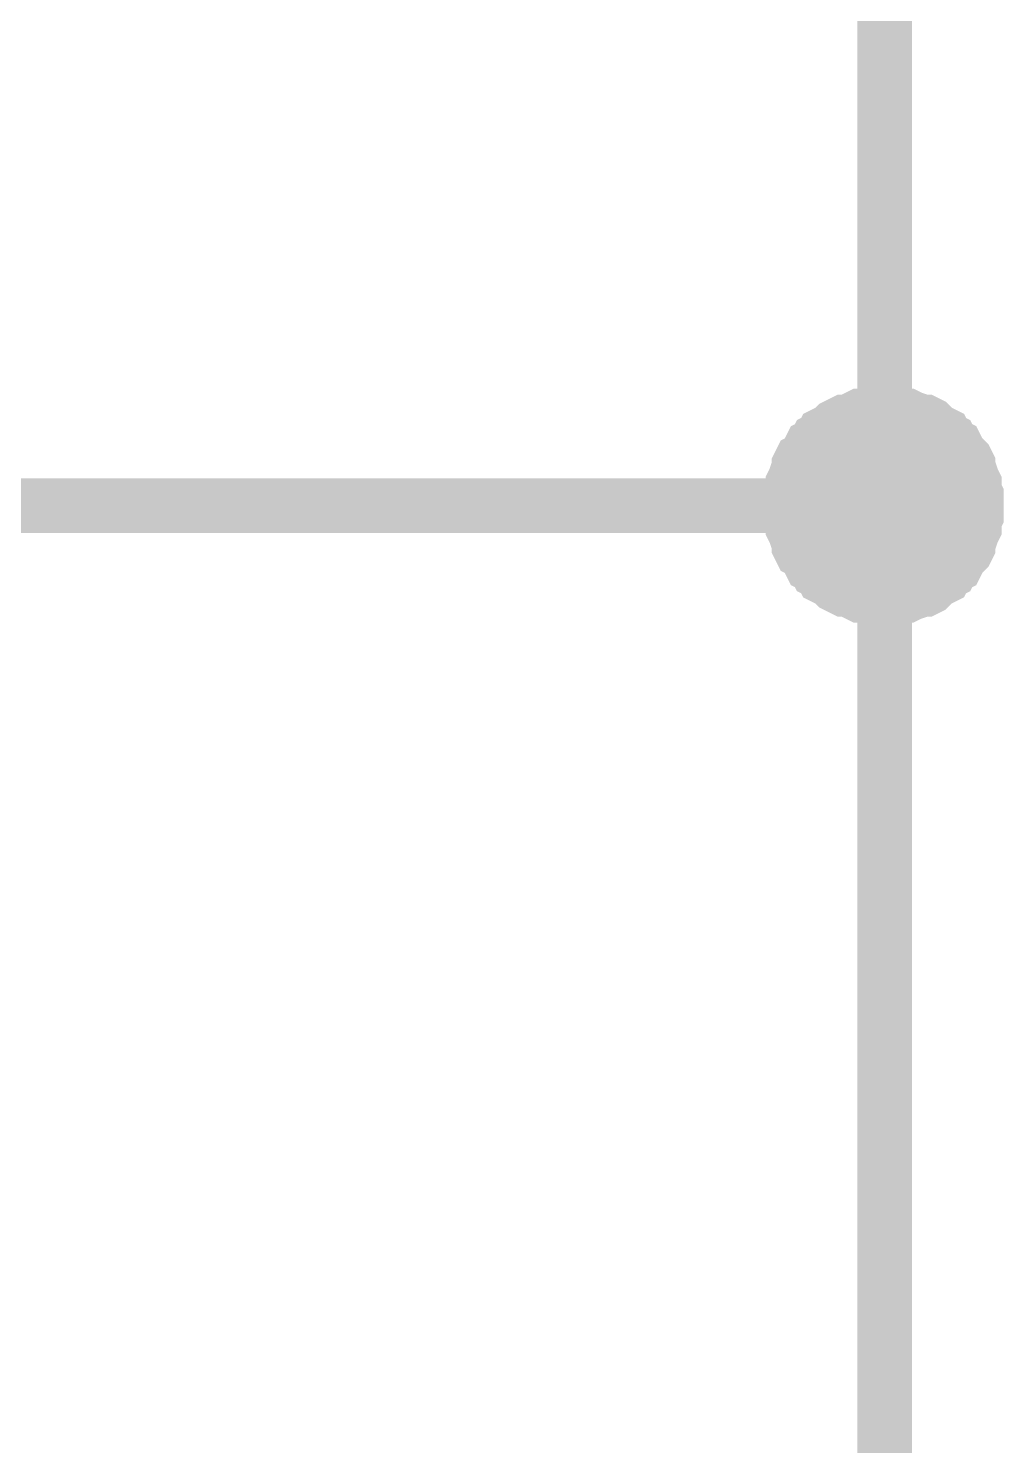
# Model space of a CAD drawing. Header units: inches. Extents: x 0 to 420, y 0 to 297.
# Drawn here: x 218.8 to 224.16, y 191.83 to 199.62 of the extents above; entities that cross this region are included whole.
import ezdxf

# ---------------------------------------------------------------- set-up
doc = ezdxf.new("R2010")
doc.units = ezdxf.units.IN
doc.layers.add('Sheet', color=255, linetype='Continuous')

msp = doc.modelspace()

# ---------------------------------------------------------------- linework, layer by layer
at = {"layer": 'Sheet'}
for points, const_width in [([(223.5058, 201.9918), (223.5058, 196.9955)], 0.2997), ([(222.9906, 196.9955), (222.9906, 197.0179), (222.9906, 197.0515), (223.0018, 197.0739), (223.0018, 197.0963), (223.0018, 197.1187), (223.013, 197.1411), (223.0242, 197.1748), (223.0354, 197.1972), (223.0354, 197.2196), (223.0466, 197.242), (223.069, 197.2532), (223.0802, 197.2756), (223.0914, 197.298), (223.1026, 197.3204), (223.125, 197.3316), (223.1362, 197.354), (223.1586, 197.3652), (223.1698, 197.3876), (223.1922, 197.3988), (223.2146, 197.41), (223.237, 197.4324), (223.2594, 197.4436), (223.2818, 197.4548), (223.3042, 197.4548), (223.3266, 197.466), (223.349, 197.4772), (223.3714, 197.4884), (223.405, 197.4884), (223.4274, 197.4884), (223.4498, 197.4996), (223.4834, 197.4996), (223.5058, 197.4996)], 0.2997), ([(222.9906, 196.9955), (222.9906, 197.0179), (222.9906, 197.0515), (223.0018, 197.0739), (223.0018, 197.0963), (223.0018, 197.1187), (223.013, 197.1411), (223.0242, 197.1748), (223.0354, 197.1972), (223.0354, 197.2196), (223.0466, 197.242), (223.069, 197.2532), (223.0802, 197.2756), (223.0914, 197.298), (223.1026, 197.3204), (223.125, 197.3316), (223.1362, 197.354), (223.1586, 197.3652), (223.1698, 197.3876), (223.1922, 197.3988), (223.2146, 197.41), (223.237, 197.4324), (223.2594, 197.4436), (223.2818, 197.4548), (223.3042, 197.4548), (223.3266, 197.466), (223.349, 197.4772), (223.3714, 197.4884), (223.405, 197.4884), (223.4274, 197.4884), (223.4498, 197.4996), (223.4834, 197.4996), (223.5058, 197.4996)], 0.2997), ([(222.9906, 196.9955), (222.9906, 197.0179), (222.9906, 197.0515), (223.0018, 197.0739), (223.0018, 197.0963), (223.0018, 197.1187), (223.013, 197.1411), (223.0242, 197.1748), (223.0354, 197.1972), (223.0354, 197.2196), (223.0466, 197.242), (223.069, 197.2532), (223.0802, 197.2756), (223.0914, 197.298), (223.1026, 197.3204), (223.125, 197.3316), (223.1362, 197.354), (223.1586, 197.3652), (223.1698, 197.3876), (223.1922, 197.3988), (223.2146, 197.41), (223.237, 197.4324), (223.2594, 197.4436), (223.2818, 197.4548), (223.3042, 197.4548), (223.3266, 197.466), (223.349, 197.4772), (223.3714, 197.4884), (223.405, 197.4884), (223.4274, 197.4884), (223.4498, 197.4996), (223.4834, 197.4996), (223.5058, 197.4996)], 0.2997), ([(222.9906, 196.9955), (222.9906, 197.0179), (222.9906, 197.0515), (223.0018, 197.0739), (223.0018, 197.0963), (223.0018, 197.1187), (223.013, 197.1411), (223.0242, 197.1748), (223.0354, 197.1972), (223.0354, 197.2196), (223.0466, 197.242), (223.069, 197.2532), (223.0802, 197.2756), (223.0914, 197.298), (223.1026, 197.3204), (223.125, 197.3316), (223.1362, 197.354), (223.1586, 197.3652), (223.1698, 197.3876), (223.1922, 197.3988), (223.2146, 197.41), (223.237, 197.4324), (223.2594, 197.4436), (223.2818, 197.4548), (223.3042, 197.4548), (223.3266, 197.466), (223.349, 197.4772), (223.3714, 197.4884), (223.405, 197.4884), (223.4274, 197.4884), (223.4498, 197.4996), (223.4834, 197.4996), (223.5058, 197.4996)], 0.2997), ([(223.5058, 197.4996), (223.5058, 197.4996)], 0.2997), ([(223.5058, 197.4996), (223.5282, 197.4996), (223.5618, 197.4996), (223.5842, 197.4884), (223.6065, 197.4884), (223.6289, 197.4884), (223.6513, 197.4772), (223.6849, 197.466), (223.7073, 197.4548), (223.7297, 197.4548), (223.7521, 197.4436), (223.7633, 197.4324), (223.7857, 197.41), (223.8081, 197.3988), (223.8305, 197.3876), (223.8417, 197.3652), (223.8641, 197.354), (223.8753, 197.3316), (223.8977, 197.3204), (223.9089, 197.298), (223.9201, 197.2756), (223.9425, 197.2532), (223.9537, 197.242), (223.9649, 197.2196), (223.9649, 197.1972), (223.9761, 197.1748), (223.9873, 197.1411), (223.9985, 197.1187), (223.9985, 197.0963), (223.9985, 197.0739), (224.0097, 197.0515), (224.0097, 197.0179), (224.0097, 196.9955)], 0.2997), ([(223.5058, 197.4996), (223.5058, 197.4996)], 0.2997), ([(223.5058, 197.4996), (223.5282, 197.4996), (223.5618, 197.4996), (223.5842, 197.4884), (223.6065, 197.4884), (223.6289, 197.4884), (223.6513, 197.4772), (223.6849, 197.466), (223.7073, 197.4548), (223.7297, 197.4548), (223.7521, 197.4436), (223.7633, 197.4324), (223.7857, 197.41), (223.8081, 197.3988), (223.8305, 197.3876), (223.8417, 197.3652), (223.8641, 197.354), (223.8753, 197.3316), (223.8977, 197.3204), (223.9089, 197.298), (223.9201, 197.2756), (223.9425, 197.2532), (223.9537, 197.242), (223.9649, 197.2196), (223.9649, 197.1972), (223.9761, 197.1748), (223.9873, 197.1411), (223.9985, 197.1187), (223.9985, 197.0963), (223.9985, 197.0739), (224.0097, 197.0515), (224.0097, 197.0179), (224.0097, 196.9955)], 0.2997), ([(223.5058, 197.4996), (223.5058, 197.4996)], 0.2997), ([(223.5058, 197.4996), (223.5282, 197.4996), (223.5618, 197.4996), (223.5842, 197.4884), (223.6065, 197.4884), (223.6289, 197.4884), (223.6513, 197.4772), (223.6849, 197.466), (223.7073, 197.4548), (223.7297, 197.4548), (223.7521, 197.4436), (223.7633, 197.4324), (223.7857, 197.41), (223.8081, 197.3988), (223.8305, 197.3876), (223.8417, 197.3652), (223.8641, 197.354), (223.8753, 197.3316), (223.8977, 197.3204), (223.9089, 197.298), (223.9201, 197.2756), (223.9425, 197.2532), (223.9537, 197.242), (223.9649, 197.2196), (223.9649, 197.1972), (223.9761, 197.1748), (223.9873, 197.1411), (223.9985, 197.1187), (223.9985, 197.0963), (223.9985, 197.0739), (224.0097, 197.0515), (224.0097, 197.0179), (224.0097, 196.9955)], 0.2997), ([(223.5058, 197.4996), (223.5058, 197.4996)], 0.2997), ([(223.5058, 197.4996), (223.5282, 197.4996), (223.5618, 197.4996), (223.5842, 197.4884), (223.6065, 197.4884), (223.6289, 197.4884), (223.6513, 197.4772), (223.6849, 197.466), (223.7073, 197.4548), (223.7297, 197.4548), (223.7521, 197.4436), (223.7633, 197.4324), (223.7857, 197.41), (223.8081, 197.3988), (223.8305, 197.3876), (223.8417, 197.3652), (223.8641, 197.354), (223.8753, 197.3316), (223.8977, 197.3204), (223.9089, 197.298), (223.9201, 197.2756), (223.9425, 197.2532), (223.9537, 197.242), (223.9649, 197.2196), (223.9649, 197.1972), (223.9761, 197.1748), (223.9873, 197.1411), (223.9985, 197.1187), (223.9985, 197.0963), (223.9985, 197.0739), (224.0097, 197.0515), (224.0097, 197.0179), (224.0097, 196.9955)], 0.2997), ([(222.9906, 196.9955), (222.9906, 197.0179), (222.9906, 197.0515), (223.0018, 197.0739), (223.0018, 197.0963), (223.0018, 197.1187), (223.013, 197.1411), (223.0242, 197.1748), (223.0354, 197.1972), (223.0354, 197.2196), (223.0466, 197.242), (223.069, 197.2532), (223.0802, 197.2756), (223.0914, 197.298), (223.1026, 197.3204), (223.125, 197.3316), (223.1362, 197.354), (223.1586, 197.3652), (223.1698, 197.3876), (223.1922, 197.3988), (223.2146, 197.41), (223.237, 197.4324), (223.2594, 197.4436), (223.2818, 197.4548), (223.3042, 197.4548), (223.3266, 197.466), (223.349, 197.4772), (223.3714, 197.4884), (223.405, 197.4884), (223.4274, 197.4884), (223.4498, 197.4996), (223.4834, 197.4996), (223.5058, 197.4996)], 0.0991), ([(222.9906, 196.9955), (222.9906, 197.0179), (222.9906, 197.0515), (223.0018, 197.0739), (223.0018, 197.0963), (223.0018, 197.1187), (223.013, 197.1411), (223.0242, 197.1748), (223.0354, 197.1972), (223.0354, 197.2196), (223.0466, 197.242), (223.069, 197.2532), (223.0802, 197.2756), (223.0914, 197.298), (223.1026, 197.3204), (223.125, 197.3316), (223.1362, 197.354), (223.1586, 197.3652), (223.1698, 197.3876), (223.1922, 197.3988), (223.2146, 197.41), (223.237, 197.4324), (223.2594, 197.4436), (223.2818, 197.4548), (223.3042, 197.4548), (223.3266, 197.466), (223.349, 197.4772), (223.3714, 197.4884), (223.405, 197.4884), (223.4274, 197.4884), (223.4498, 197.4996), (223.4834, 197.4996), (223.5058, 197.4996)], 0.0991), ([(222.9906, 196.9955), (222.9906, 197.0179), (222.9906, 197.0515), (223.0018, 197.0739), (223.0018, 197.0963), (223.0018, 197.1187), (223.013, 197.1411), (223.0242, 197.1748), (223.0354, 197.1972), (223.0354, 197.2196), (223.0466, 197.242), (223.069, 197.2532), (223.0802, 197.2756), (223.0914, 197.298), (223.1026, 197.3204), (223.125, 197.3316), (223.1362, 197.354), (223.1586, 197.3652), (223.1698, 197.3876), (223.1922, 197.3988), (223.2146, 197.41), (223.237, 197.4324), (223.2594, 197.4436), (223.2818, 197.4548), (223.3042, 197.4548), (223.3266, 197.466), (223.349, 197.4772), (223.3714, 197.4884), (223.405, 197.4884), (223.4274, 197.4884), (223.4498, 197.4996), (223.4834, 197.4996), (223.5058, 197.4996)], 0.0991), ([(222.9906, 196.9955), (222.9906, 197.0179), (222.9906, 197.0515), (223.0018, 197.0739), (223.0018, 197.0963), (223.0018, 197.1187), (223.013, 197.1411), (223.0242, 197.1748), (223.0354, 197.1972), (223.0354, 197.2196), (223.0466, 197.242), (223.069, 197.2532), (223.0802, 197.2756), (223.0914, 197.298), (223.1026, 197.3204), (223.125, 197.3316), (223.1362, 197.354), (223.1586, 197.3652), (223.1698, 197.3876), (223.1922, 197.3988), (223.2146, 197.41), (223.237, 197.4324), (223.2594, 197.4436), (223.2818, 197.4548), (223.3042, 197.4548), (223.3266, 197.466), (223.349, 197.4772), (223.3714, 197.4884), (223.405, 197.4884), (223.4274, 197.4884), (223.4498, 197.4996), (223.4834, 197.4996), (223.5058, 197.4996)], 0.0991), ([(223.5058, 197.4996), (223.5058, 197.4996)], 0.0991), ([(223.5058, 197.4996), (223.5282, 197.4996), (223.5618, 197.4996), (223.5842, 197.4884), (223.6065, 197.4884), (223.6289, 197.4884), (223.6513, 197.4772), (223.6849, 197.466), (223.7073, 197.4548), (223.7297, 197.4548), (223.7521, 197.4436), (223.7633, 197.4324), (223.7857, 197.41), (223.8081, 197.3988), (223.8305, 197.3876), (223.8417, 197.3652), (223.8641, 197.354), (223.8753, 197.3316), (223.8977, 197.3204), (223.9089, 197.298), (223.9201, 197.2756), (223.9425, 197.2532), (223.9537, 197.242), (223.9649, 197.2196), (223.9649, 197.1972), (223.9761, 197.1748), (223.9873, 197.1411), (223.9985, 197.1187), (223.9985, 197.0963), (223.9985, 197.0739), (224.0097, 197.0515), (224.0097, 197.0179), (224.0097, 196.9955)], 0.0991), ([(223.5058, 197.4996), (223.5058, 197.4996)], 0.0991), ([(223.5058, 197.4996), (223.5282, 197.4996), (223.5618, 197.4996), (223.5842, 197.4884), (223.6065, 197.4884), (223.6289, 197.4884), (223.6513, 197.4772), (223.6849, 197.466), (223.7073, 197.4548), (223.7297, 197.4548), (223.7521, 197.4436), (223.7633, 197.4324), (223.7857, 197.41), (223.8081, 197.3988), (223.8305, 197.3876), (223.8417, 197.3652), (223.8641, 197.354), (223.8753, 197.3316), (223.8977, 197.3204), (223.9089, 197.298), (223.9201, 197.2756), (223.9425, 197.2532), (223.9537, 197.242), (223.9649, 197.2196), (223.9649, 197.1972), (223.9761, 197.1748), (223.9873, 197.1411), (223.9985, 197.1187), (223.9985, 197.0963), (223.9985, 197.0739), (224.0097, 197.0515), (224.0097, 197.0179), (224.0097, 196.9955)], 0.0991), ([(223.5058, 197.4996), (223.5058, 197.4996)], 0.0991), ([(223.5058, 197.4996), (223.5282, 197.4996), (223.5618, 197.4996), (223.5842, 197.4884), (223.6065, 197.4884), (223.6289, 197.4884), (223.6513, 197.4772), (223.6849, 197.466), (223.7073, 197.4548), (223.7297, 197.4548), (223.7521, 197.4436), (223.7633, 197.4324), (223.7857, 197.41), (223.8081, 197.3988), (223.8305, 197.3876), (223.8417, 197.3652), (223.8641, 197.354), (223.8753, 197.3316), (223.8977, 197.3204), (223.9089, 197.298), (223.9201, 197.2756), (223.9425, 197.2532), (223.9537, 197.242), (223.9649, 197.2196), (223.9649, 197.1972), (223.9761, 197.1748), (223.9873, 197.1411), (223.9985, 197.1187), (223.9985, 197.0963), (223.9985, 197.0739), (224.0097, 197.0515), (224.0097, 197.0179), (224.0097, 196.9955)], 0.0991), ([(223.5058, 197.4996), (223.5058, 197.4996)], 0.0991), ([(223.5058, 197.4996), (223.5282, 197.4996), (223.5618, 197.4996), (223.5842, 197.4884), (223.6065, 197.4884), (223.6289, 197.4884), (223.6513, 197.4772), (223.6849, 197.466), (223.7073, 197.4548), (223.7297, 197.4548), (223.7521, 197.4436), (223.7633, 197.4324), (223.7857, 197.41), (223.8081, 197.3988), (223.8305, 197.3876), (223.8417, 197.3652), (223.8641, 197.354), (223.8753, 197.3316), (223.8977, 197.3204), (223.9089, 197.298), (223.9201, 197.2756), (223.9425, 197.2532), (223.9537, 197.242), (223.9649, 197.2196), (223.9649, 197.1972), (223.9761, 197.1748), (223.9873, 197.1411), (223.9985, 197.1187), (223.9985, 197.0963), (223.9985, 197.0739), (224.0097, 197.0515), (224.0097, 197.0179), (224.0097, 196.9955)], 0.0991), ([(218.4999, 196.9955), (223.5058, 196.9955)], 0.2997), ([(223.5058, 196.4914), (223.4834, 196.4914), (223.4498, 196.4914), (223.4274, 196.5026), (223.405, 196.5026), (223.3714, 196.5026), (223.349, 196.5138), (223.3266, 196.525), (223.3042, 196.5362), (223.2818, 196.5362), (223.2594, 196.5474), (223.237, 196.5586), (223.2146, 196.581), (223.1922, 196.5922), (223.1698, 196.6034), (223.1586, 196.6258), (223.1362, 196.637), (223.125, 196.6594), (223.1026, 196.6706), (223.0914, 196.693), (223.0802, 196.7154), (223.069, 196.7379), (223.0466, 196.7491), (223.0354, 196.7715), (223.0354, 196.7939), (223.0242, 196.8163), (223.013, 196.8499), (223.0018, 196.8723), (223.0018, 196.8947), (223.0018, 196.9171), (222.9906, 196.9395), (222.9906, 196.9731), (222.9906, 196.9955)], 0.2997), ([(222.9906, 196.9955), (222.9906, 196.9955)], 0.2997), ([(223.5058, 196.4914), (223.4834, 196.4914), (223.4498, 196.4914), (223.4274, 196.5026), (223.405, 196.5026), (223.3714, 196.5026), (223.349, 196.5138), (223.3266, 196.525), (223.3042, 196.5362), (223.2818, 196.5362), (223.2594, 196.5474), (223.237, 196.5586), (223.2146, 196.581), (223.1922, 196.5922), (223.1698, 196.6034), (223.1586, 196.6258), (223.1362, 196.637), (223.125, 196.6594), (223.1026, 196.6706), (223.0914, 196.693), (223.0802, 196.7154), (223.069, 196.7379), (223.0466, 196.7491), (223.0354, 196.7715), (223.0354, 196.7939), (223.0242, 196.8163), (223.013, 196.8499), (223.0018, 196.8723), (223.0018, 196.8947), (223.0018, 196.9171), (222.9906, 196.9395), (222.9906, 196.9731), (222.9906, 196.9955)], 0.2997), ([(222.9906, 196.9955), (222.9906, 196.9955)], 0.2997), ([(223.5058, 196.4914), (223.4834, 196.4914), (223.4498, 196.4914), (223.4274, 196.5026), (223.405, 196.5026), (223.3714, 196.5026), (223.349, 196.5138), (223.3266, 196.525), (223.3042, 196.5362), (223.2818, 196.5362), (223.2594, 196.5474), (223.237, 196.5586), (223.2146, 196.581), (223.1922, 196.5922), (223.1698, 196.6034), (223.1586, 196.6258), (223.1362, 196.637), (223.125, 196.6594), (223.1026, 196.6706), (223.0914, 196.693), (223.0802, 196.7154), (223.069, 196.7379), (223.0466, 196.7491), (223.0354, 196.7715), (223.0354, 196.7939), (223.0242, 196.8163), (223.013, 196.8499), (223.0018, 196.8723), (223.0018, 196.8947), (223.0018, 196.9171), (222.9906, 196.9395), (222.9906, 196.9731), (222.9906, 196.9955)], 0.2997), ([(222.9906, 196.9955), (222.9906, 196.9955)], 0.2997), ([(223.5058, 196.4914), (223.4834, 196.4914), (223.4498, 196.4914), (223.4274, 196.5026), (223.405, 196.5026), (223.3714, 196.5026), (223.349, 196.5138), (223.3266, 196.525), (223.3042, 196.5362), (223.2818, 196.5362), (223.2594, 196.5474), (223.237, 196.5586), (223.2146, 196.581), (223.1922, 196.5922), (223.1698, 196.6034), (223.1586, 196.6258), (223.1362, 196.637), (223.125, 196.6594), (223.1026, 196.6706), (223.0914, 196.693), (223.0802, 196.7154), (223.069, 196.7379), (223.0466, 196.7491), (223.0354, 196.7715), (223.0354, 196.7939), (223.0242, 196.8163), (223.013, 196.8499), (223.0018, 196.8723), (223.0018, 196.8947), (223.0018, 196.9171), (222.9906, 196.9395), (222.9906, 196.9731), (222.9906, 196.9955)], 0.2997), ([(222.9906, 196.9955), (222.9906, 196.9955)], 0.2997), ([(224.0097, 196.9955), (224.0097, 196.9731), (224.0097, 196.9395), (223.9985, 196.9171), (223.9985, 196.8947), (223.9985, 196.8723), (223.9873, 196.8499), (223.9761, 196.8163), (223.9649, 196.7939), (223.9649, 196.7715), (223.9537, 196.7491), (223.9425, 196.7379), (223.9201, 196.7154), (223.9089, 196.693), (223.8977, 196.6706), (223.8753, 196.6594), (223.8641, 196.637), (223.8417, 196.6258), (223.8305, 196.6034), (223.8081, 196.5922), (223.7857, 196.581), (223.7633, 196.5586), (223.7521, 196.5474), (223.7297, 196.5362), (223.7073, 196.5362), (223.6849, 196.525), (223.6513, 196.5138), (223.6289, 196.5026), (223.6065, 196.5026), (223.5842, 196.5026), (223.5618, 196.4914), (223.5282, 196.4914), (223.5058, 196.4914)], 0.2997), ([(223.5058, 186.4988), (223.5058, 196.9955)], 0.2997), ([(224.0097, 196.9955), (224.0097, 196.9731), (224.0097, 196.9395), (223.9985, 196.9171), (223.9985, 196.8947), (223.9985, 196.8723), (223.9873, 196.8499), (223.9761, 196.8163), (223.9649, 196.7939), (223.9649, 196.7715), (223.9537, 196.7491), (223.9425, 196.7379), (223.9201, 196.7154), (223.9089, 196.693), (223.8977, 196.6706), (223.8753, 196.6594), (223.8641, 196.637), (223.8417, 196.6258), (223.8305, 196.6034), (223.8081, 196.5922), (223.7857, 196.581), (223.7633, 196.5586), (223.7521, 196.5474), (223.7297, 196.5362), (223.7073, 196.5362), (223.6849, 196.525), (223.6513, 196.5138), (223.6289, 196.5026), (223.6065, 196.5026), (223.5842, 196.5026), (223.5618, 196.4914), (223.5282, 196.4914), (223.5058, 196.4914)], 0.2997), ([(224.0097, 196.9955), (224.0097, 196.9731), (224.0097, 196.9395), (223.9985, 196.9171), (223.9985, 196.8947), (223.9985, 196.8723), (223.9873, 196.8499), (223.9761, 196.8163), (223.9649, 196.7939), (223.9649, 196.7715), (223.9537, 196.7491), (223.9425, 196.7379), (223.9201, 196.7154), (223.9089, 196.693), (223.8977, 196.6706), (223.8753, 196.6594), (223.8641, 196.637), (223.8417, 196.6258), (223.8305, 196.6034), (223.8081, 196.5922), (223.7857, 196.581), (223.7633, 196.5586), (223.7521, 196.5474), (223.7297, 196.5362), (223.7073, 196.5362), (223.6849, 196.525), (223.6513, 196.5138), (223.6289, 196.5026), (223.6065, 196.5026), (223.5842, 196.5026), (223.5618, 196.4914), (223.5282, 196.4914), (223.5058, 196.4914)], 0.2997), ([(224.0097, 196.9955), (224.0097, 196.9731), (224.0097, 196.9395), (223.9985, 196.9171), (223.9985, 196.8947), (223.9985, 196.8723), (223.9873, 196.8499), (223.9761, 196.8163), (223.9649, 196.7939), (223.9649, 196.7715), (223.9537, 196.7491), (223.9425, 196.7379), (223.9201, 196.7154), (223.9089, 196.693), (223.8977, 196.6706), (223.8753, 196.6594), (223.8641, 196.637), (223.8417, 196.6258), (223.8305, 196.6034), (223.8081, 196.5922), (223.7857, 196.581), (223.7633, 196.5586), (223.7521, 196.5474), (223.7297, 196.5362), (223.7073, 196.5362), (223.6849, 196.525), (223.6513, 196.5138), (223.6289, 196.5026), (223.6065, 196.5026), (223.5842, 196.5026), (223.5618, 196.4914), (223.5282, 196.4914), (223.5058, 196.4914)], 0.2997), ([(224.0097, 196.9955), (224.0097, 196.9955), (224.0097, 196.9955), (224.0097, 196.9955), (224.0097, 196.9955), (224.0097, 196.9955), (224.0097, 196.9955), (224.0097, 196.9955), (224.0097, 196.9955), (224.0097, 196.9955), (224.0097, 196.9955), (224.0097, 196.9955), (224.0097, 196.9955), (224.0097, 196.9955), (224.0097, 196.9955), (224.0097, 196.9955), (224.0097, 196.9955), (224.0097, 196.9955), (224.0097, 196.9955), (224.0097, 196.9955), (224.0097, 196.9955), (224.0097, 196.9955), (224.0097, 196.9955), (224.0097, 196.9955), (224.0097, 196.9955), (224.0097, 196.9955), (224.0097, 196.9955), (224.0097, 196.9955), (224.0097, 196.9955), (224.0097, 196.9955), (224.0097, 196.9955), (224.0097, 196.9955), (224.0097, 196.9955)], 0.2997), ([(224.0097, 196.9955), (224.0097, 196.9955)], 0.2997), ([(224.0097, 196.9955), (224.0097, 196.9955), (224.0097, 196.9955), (224.0097, 196.9955), (224.0097, 196.9955), (224.0097, 196.9955), (224.0097, 196.9955), (224.0097, 196.9955), (224.0097, 196.9955), (224.0097, 196.9955), (224.0097, 196.9955), (224.0097, 196.9955), (224.0097, 196.9955), (224.0097, 196.9955), (224.0097, 196.9955), (224.0097, 196.9955), (224.0097, 196.9955), (224.0097, 196.9955), (224.0097, 196.9955), (224.0097, 196.9955), (224.0097, 196.9955), (224.0097, 196.9955), (224.0097, 196.9955), (224.0097, 196.9955), (224.0097, 196.9955), (224.0097, 196.9955), (224.0097, 196.9955), (224.0097, 196.9955), (224.0097, 196.9955), (224.0097, 196.9955), (224.0097, 196.9955), (224.0097, 196.9955), (224.0097, 196.9955)], 0.2997), ([(224.0097, 196.9955), (224.0097, 196.9955)], 0.2997), ([(224.0097, 196.9955), (224.0097, 196.9955), (224.0097, 196.9955), (224.0097, 196.9955), (224.0097, 196.9955), (224.0097, 196.9955), (224.0097, 196.9955), (224.0097, 196.9955), (224.0097, 196.9955), (224.0097, 196.9955), (224.0097, 196.9955), (224.0097, 196.9955), (224.0097, 196.9955), (224.0097, 196.9955), (224.0097, 196.9955), (224.0097, 196.9955), (224.0097, 196.9955), (224.0097, 196.9955), (224.0097, 196.9955), (224.0097, 196.9955), (224.0097, 196.9955), (224.0097, 196.9955), (224.0097, 196.9955), (224.0097, 196.9955), (224.0097, 196.9955), (224.0097, 196.9955), (224.0097, 196.9955), (224.0097, 196.9955), (224.0097, 196.9955), (224.0097, 196.9955), (224.0097, 196.9955), (224.0097, 196.9955), (224.0097, 196.9955)], 0.2997), ([(224.0097, 196.9955), (224.0097, 196.9955)], 0.2997), ([(224.0097, 196.9955), (224.0097, 196.9955), (224.0097, 196.9955), (224.0097, 196.9955), (224.0097, 196.9955), (224.0097, 196.9955), (224.0097, 196.9955), (224.0097, 196.9955), (224.0097, 196.9955), (224.0097, 196.9955), (224.0097, 196.9955), (224.0097, 196.9955), (224.0097, 196.9955), (224.0097, 196.9955), (224.0097, 196.9955), (224.0097, 196.9955), (224.0097, 196.9955), (224.0097, 196.9955), (224.0097, 196.9955), (224.0097, 196.9955), (224.0097, 196.9955), (224.0097, 196.9955), (224.0097, 196.9955), (224.0097, 196.9955), (224.0097, 196.9955), (224.0097, 196.9955), (224.0097, 196.9955), (224.0097, 196.9955), (224.0097, 196.9955), (224.0097, 196.9955), (224.0097, 196.9955), (224.0097, 196.9955), (224.0097, 196.9955)], 0.2997), ([(224.0097, 196.9955), (224.0097, 196.9955)], 0.2997), ([(223.5058, 196.4914), (223.4834, 196.4914), (223.4498, 196.4914), (223.4274, 196.5026), (223.405, 196.5026), (223.3714, 196.5026), (223.349, 196.5138), (223.3266, 196.525), (223.3042, 196.5362), (223.2818, 196.5362), (223.2594, 196.5474), (223.237, 196.5586), (223.2146, 196.581), (223.1922, 196.5922), (223.1698, 196.6034), (223.1586, 196.6258), (223.1362, 196.637), (223.125, 196.6594), (223.1026, 196.6706), (223.0914, 196.693), (223.0802, 196.7154), (223.069, 196.7379), (223.0466, 196.7491), (223.0354, 196.7715), (223.0354, 196.7939), (223.0242, 196.8163), (223.013, 196.8499), (223.0018, 196.8723), (223.0018, 196.8947), (223.0018, 196.9171), (222.9906, 196.9395), (222.9906, 196.9731), (222.9906, 196.9955)], 0.0991), ([(222.9906, 196.9955), (222.9906, 196.9955)], 0.0991), ([(223.5058, 196.4914), (223.4834, 196.4914), (223.4498, 196.4914), (223.4274, 196.5026), (223.405, 196.5026), (223.3714, 196.5026), (223.349, 196.5138), (223.3266, 196.525), (223.3042, 196.5362), (223.2818, 196.5362), (223.2594, 196.5474), (223.237, 196.5586), (223.2146, 196.581), (223.1922, 196.5922), (223.1698, 196.6034), (223.1586, 196.6258), (223.1362, 196.637), (223.125, 196.6594), (223.1026, 196.6706), (223.0914, 196.693), (223.0802, 196.7154), (223.069, 196.7379), (223.0466, 196.7491), (223.0354, 196.7715), (223.0354, 196.7939), (223.0242, 196.8163), (223.013, 196.8499), (223.0018, 196.8723), (223.0018, 196.8947), (223.0018, 196.9171), (222.9906, 196.9395), (222.9906, 196.9731), (222.9906, 196.9955)], 0.0991), ([(222.9906, 196.9955), (222.9906, 196.9955)], 0.0991), ([(223.5058, 196.4914), (223.4834, 196.4914), (223.4498, 196.4914), (223.4274, 196.5026), (223.405, 196.5026), (223.3714, 196.5026), (223.349, 196.5138), (223.3266, 196.525), (223.3042, 196.5362), (223.2818, 196.5362), (223.2594, 196.5474), (223.237, 196.5586), (223.2146, 196.581), (223.1922, 196.5922), (223.1698, 196.6034), (223.1586, 196.6258), (223.1362, 196.637), (223.125, 196.6594), (223.1026, 196.6706), (223.0914, 196.693), (223.0802, 196.7154), (223.069, 196.7379), (223.0466, 196.7491), (223.0354, 196.7715), (223.0354, 196.7939), (223.0242, 196.8163), (223.013, 196.8499), (223.0018, 196.8723), (223.0018, 196.8947), (223.0018, 196.9171), (222.9906, 196.9395), (222.9906, 196.9731), (222.9906, 196.9955)], 0.0991), ([(222.9906, 196.9955), (222.9906, 196.9955)], 0.0991), ([(223.5058, 196.4914), (223.4834, 196.4914), (223.4498, 196.4914), (223.4274, 196.5026), (223.405, 196.5026), (223.3714, 196.5026), (223.349, 196.5138), (223.3266, 196.525), (223.3042, 196.5362), (223.2818, 196.5362), (223.2594, 196.5474), (223.237, 196.5586), (223.2146, 196.581), (223.1922, 196.5922), (223.1698, 196.6034), (223.1586, 196.6258), (223.1362, 196.637), (223.125, 196.6594), (223.1026, 196.6706), (223.0914, 196.693), (223.0802, 196.7154), (223.069, 196.7379), (223.0466, 196.7491), (223.0354, 196.7715), (223.0354, 196.7939), (223.0242, 196.8163), (223.013, 196.8499), (223.0018, 196.8723), (223.0018, 196.8947), (223.0018, 196.9171), (222.9906, 196.9395), (222.9906, 196.9731), (222.9906, 196.9955)], 0.0991), ([(222.9906, 196.9955), (222.9906, 196.9955)], 0.0991), ([(224.0097, 196.9955), (224.0097, 196.9731), (224.0097, 196.9395), (223.9985, 196.9171), (223.9985, 196.8947), (223.9985, 196.8723), (223.9873, 196.8499), (223.9761, 196.8163), (223.9649, 196.7939), (223.9649, 196.7715), (223.9537, 196.7491), (223.9425, 196.7379), (223.9201, 196.7154), (223.9089, 196.693), (223.8977, 196.6706), (223.8753, 196.6594), (223.8641, 196.637), (223.8417, 196.6258), (223.8305, 196.6034), (223.8081, 196.5922), (223.7857, 196.581), (223.7633, 196.5586), (223.7521, 196.5474), (223.7297, 196.5362), (223.7073, 196.5362), (223.6849, 196.525), (223.6513, 196.5138), (223.6289, 196.5026), (223.6065, 196.5026), (223.5842, 196.5026), (223.5618, 196.4914), (223.5282, 196.4914), (223.5058, 196.4914)], 0.0991), ([(224.0097, 196.9955), (224.0097, 196.9731), (224.0097, 196.9395), (223.9985, 196.9171), (223.9985, 196.8947), (223.9985, 196.8723), (223.9873, 196.8499), (223.9761, 196.8163), (223.9649, 196.7939), (223.9649, 196.7715), (223.9537, 196.7491), (223.9425, 196.7379), (223.9201, 196.7154), (223.9089, 196.693), (223.8977, 196.6706), (223.8753, 196.6594), (223.8641, 196.637), (223.8417, 196.6258), (223.8305, 196.6034), (223.8081, 196.5922), (223.7857, 196.581), (223.7633, 196.5586), (223.7521, 196.5474), (223.7297, 196.5362), (223.7073, 196.5362), (223.6849, 196.525), (223.6513, 196.5138), (223.6289, 196.5026), (223.6065, 196.5026), (223.5842, 196.5026), (223.5618, 196.4914), (223.5282, 196.4914), (223.5058, 196.4914)], 0.0991), ([(224.0097, 196.9955), (224.0097, 196.9731), (224.0097, 196.9395), (223.9985, 196.9171), (223.9985, 196.8947), (223.9985, 196.8723), (223.9873, 196.8499), (223.9761, 196.8163), (223.9649, 196.7939), (223.9649, 196.7715), (223.9537, 196.7491), (223.9425, 196.7379), (223.9201, 196.7154), (223.9089, 196.693), (223.8977, 196.6706), (223.8753, 196.6594), (223.8641, 196.637), (223.8417, 196.6258), (223.8305, 196.6034), (223.8081, 196.5922), (223.7857, 196.581), (223.7633, 196.5586), (223.7521, 196.5474), (223.7297, 196.5362), (223.7073, 196.5362), (223.6849, 196.525), (223.6513, 196.5138), (223.6289, 196.5026), (223.6065, 196.5026), (223.5842, 196.5026), (223.5618, 196.4914), (223.5282, 196.4914), (223.5058, 196.4914)], 0.0991), ([(224.0097, 196.9955), (224.0097, 196.9731), (224.0097, 196.9395), (223.9985, 196.9171), (223.9985, 196.8947), (223.9985, 196.8723), (223.9873, 196.8499), (223.9761, 196.8163), (223.9649, 196.7939), (223.9649, 196.7715), (223.9537, 196.7491), (223.9425, 196.7379), (223.9201, 196.7154), (223.9089, 196.693), (223.8977, 196.6706), (223.8753, 196.6594), (223.8641, 196.637), (223.8417, 196.6258), (223.8305, 196.6034), (223.8081, 196.5922), (223.7857, 196.581), (223.7633, 196.5586), (223.7521, 196.5474), (223.7297, 196.5362), (223.7073, 196.5362), (223.6849, 196.525), (223.6513, 196.5138), (223.6289, 196.5026), (223.6065, 196.5026), (223.5842, 196.5026), (223.5618, 196.4914), (223.5282, 196.4914), (223.5058, 196.4914)], 0.0991), ([(224.0097, 196.9955), (224.0097, 196.9955), (224.0097, 196.9955), (224.0097, 196.9955), (224.0097, 196.9955), (224.0097, 196.9955), (224.0097, 196.9955), (224.0097, 196.9955), (224.0097, 196.9955), (224.0097, 196.9955), (224.0097, 196.9955), (224.0097, 196.9955), (224.0097, 196.9955), (224.0097, 196.9955), (224.0097, 196.9955), (224.0097, 196.9955), (224.0097, 196.9955), (224.0097, 196.9955), (224.0097, 196.9955), (224.0097, 196.9955), (224.0097, 196.9955), (224.0097, 196.9955), (224.0097, 196.9955), (224.0097, 196.9955), (224.0097, 196.9955), (224.0097, 196.9955), (224.0097, 196.9955), (224.0097, 196.9955), (224.0097, 196.9955), (224.0097, 196.9955), (224.0097, 196.9955), (224.0097, 196.9955), (224.0097, 196.9955)], 0.0991), ([(224.0097, 196.9955), (224.0097, 196.9955)], 0.0991), ([(224.0097, 196.9955), (224.0097, 196.9955), (224.0097, 196.9955), (224.0097, 196.9955), (224.0097, 196.9955), (224.0097, 196.9955), (224.0097, 196.9955), (224.0097, 196.9955), (224.0097, 196.9955), (224.0097, 196.9955), (224.0097, 196.9955), (224.0097, 196.9955), (224.0097, 196.9955), (224.0097, 196.9955), (224.0097, 196.9955), (224.0097, 196.9955), (224.0097, 196.9955), (224.0097, 196.9955), (224.0097, 196.9955), (224.0097, 196.9955), (224.0097, 196.9955), (224.0097, 196.9955), (224.0097, 196.9955), (224.0097, 196.9955), (224.0097, 196.9955), (224.0097, 196.9955), (224.0097, 196.9955), (224.0097, 196.9955), (224.0097, 196.9955), (224.0097, 196.9955), (224.0097, 196.9955), (224.0097, 196.9955), (224.0097, 196.9955)], 0.0991), ([(224.0097, 196.9955), (224.0097, 196.9955)], 0.0991), ([(224.0097, 196.9955), (224.0097, 196.9955), (224.0097, 196.9955), (224.0097, 196.9955), (224.0097, 196.9955), (224.0097, 196.9955), (224.0097, 196.9955), (224.0097, 196.9955), (224.0097, 196.9955), (224.0097, 196.9955), (224.0097, 196.9955), (224.0097, 196.9955), (224.0097, 196.9955), (224.0097, 196.9955), (224.0097, 196.9955), (224.0097, 196.9955), (224.0097, 196.9955), (224.0097, 196.9955), (224.0097, 196.9955), (224.0097, 196.9955), (224.0097, 196.9955), (224.0097, 196.9955), (224.0097, 196.9955), (224.0097, 196.9955), (224.0097, 196.9955), (224.0097, 196.9955), (224.0097, 196.9955), (224.0097, 196.9955), (224.0097, 196.9955), (224.0097, 196.9955), (224.0097, 196.9955), (224.0097, 196.9955), (224.0097, 196.9955)], 0.0991), ([(224.0097, 196.9955), (224.0097, 196.9955)], 0.0991), ([(224.0097, 196.9955), (224.0097, 196.9955), (224.0097, 196.9955), (224.0097, 196.9955), (224.0097, 196.9955), (224.0097, 196.9955), (224.0097, 196.9955), (224.0097, 196.9955), (224.0097, 196.9955), (224.0097, 196.9955), (224.0097, 196.9955), (224.0097, 196.9955), (224.0097, 196.9955), (224.0097, 196.9955), (224.0097, 196.9955), (224.0097, 196.9955), (224.0097, 196.9955), (224.0097, 196.9955), (224.0097, 196.9955), (224.0097, 196.9955), (224.0097, 196.9955), (224.0097, 196.9955), (224.0097, 196.9955), (224.0097, 196.9955), (224.0097, 196.9955), (224.0097, 196.9955), (224.0097, 196.9955), (224.0097, 196.9955), (224.0097, 196.9955), (224.0097, 196.9955), (224.0097, 196.9955), (224.0097, 196.9955), (224.0097, 196.9955)], 0.0991), ([(224.0097, 196.9955), (224.0097, 196.9955)], 0.0991)]:
    msp.add_lwpolyline(points, dxfattribs=dict(at, const_width=const_width))
at = {"layer": 'Sheet', "const_width": 0.508}
msp.add_lwpolyline([(223.2456, 196.9996, 1), (223.7536, 196.9996, 1)], format="xyb", close=True, dxfattribs=at)

doc.saveas('drawing.dxf')
